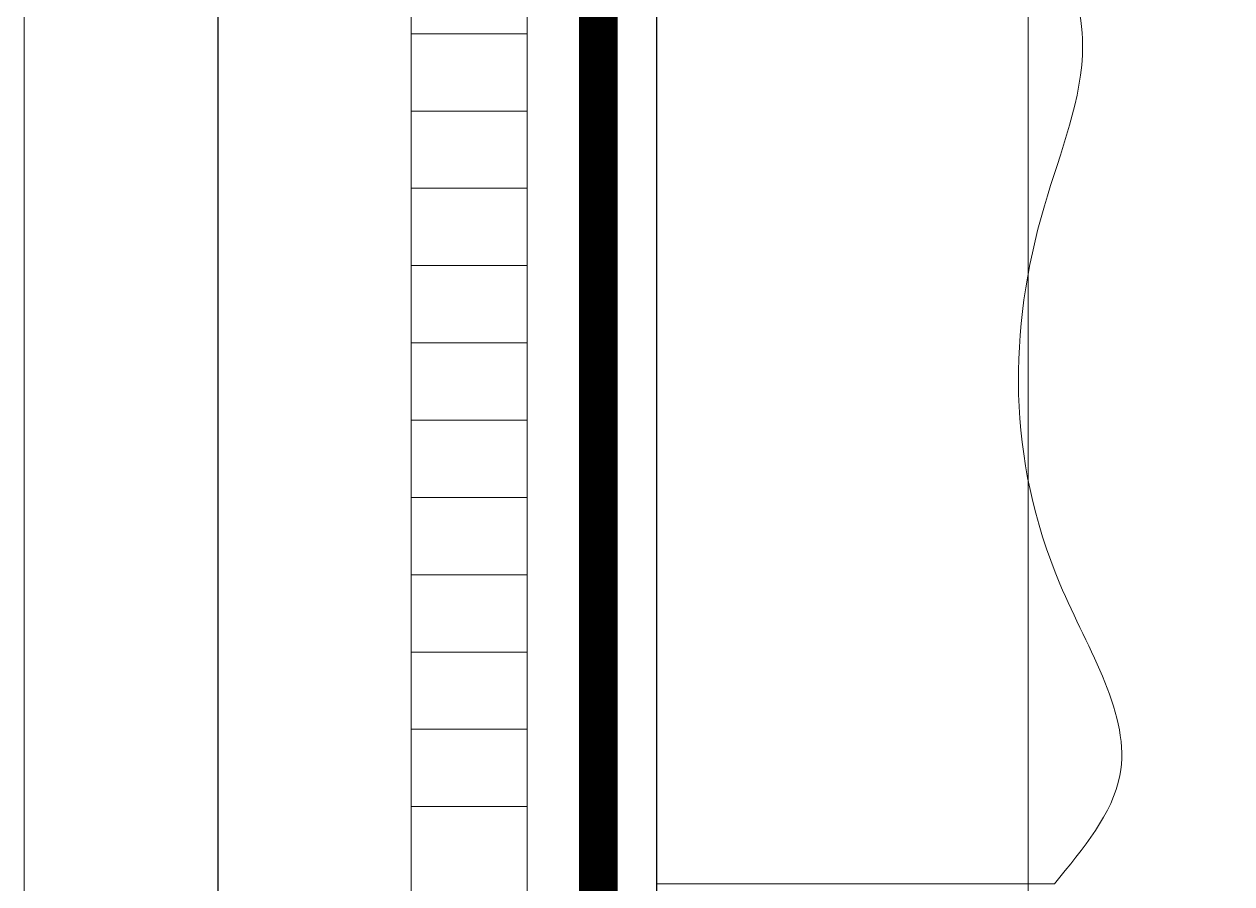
# Model space of a CAD drawing. Header units: centimetres. Extents: x -20963 to 233486, y -95276 to 159172.
# Drawn here: x 105516.59 to 105532.21, y 31730.99 to 31742.11 of the extents above; entities that cross this region are included whole.
import ezdxf

# ---------------------------------------------------------------- set-up
doc = ezdxf.new("R2010")
doc.units = ezdxf.units.CM
doc.header["$LTSCALE"] = 10
doc.header["$MEASUREMENT"] = 0
doc.linetypes.add('006 plans$0$$0$$0$DASHED2', pattern=[0.375, 0.25, -0.125])
doc.linetypes.add('DASHDOT2', pattern=[0.5, 0.25, -0.125, 0, -0.125])
for name, color, linetype in [('006 plans$0$$glazing$0$$WALL SECTION$0$External Wall Details$0$A-DETL-INSL', 8, 'Continuous'), ('006 plans$0$$glazing$0$isocab panels', 5, 'Continuous'), ('A-MA-DEMISE LINE', 10, 'DASHDOT2'), ('LP-DIMENSION_INT_100', 51, 'Continuous')]:
    doc.layers.add(name, color=color, linetype=linetype)
doc.layers.add('006 plans$0$A-DOOR', color=5, linetype='Continuous', lineweight=13)
doc.linetypes.add('006 plans$0$$glazing$0$$WALL SECTION$0$External Wall Details$0$BATTING', pattern='A,0.00254,-2.54,[134,ltypeshp.shx,S=2.54,R=0,X=-2.54,Y=0],-5.08,[134,ltypeshp.shx,S=2.54,R=180,X=2.54,Y=0],-2.54', length=10.16254)

# ---------------------------------------------------------------- blocks, each defined once
blk = doc.blocks.new('gfgf')
at = {"layer": '006 plans$0$$glazing$0$$WALL SECTION$0$External Wall Details$0$A-DETL-INSL', "linetype": '006 plans$0$$glazing$0$$WALL SECTION$0$External Wall Details$0$BATTING', "ltscale": 2.5}
blk.add_lwpolyline([(391362.03, 244854.99), (391256.43, 244854.99), (391256.43, 244604.99), (391254.45, 244604.68), (390493.07, 244604.89)], dxfattribs=at)
at = {"layer": '006 plans$0$$glazing$0$isocab panels'}
blk.add_line((391313.18, 244799.95), (391313.18, 244549.96), dxfattribs=at)
at = {"layer": '006 plans$0$A-DOOR'}
for p, q in [((391231.39, 244579.96), (391231.39, 244880.03)), ((391361.25, 244799.96), (391361.25, 244498.55)), ((391296.46, 244737.45), (391281.46, 244737.45)), ((391296.46, 244727.45), (391281.46, 244727.45)), ((391296.46, 244717.45), (391281.46, 244717.45)), ((391296.46, 244707.45), (391281.46, 244707.45)), ((391296.46, 244697.45), (391281.46, 244697.45)), ((391296.46, 244687.45), (391281.46, 244687.45)), ((391296.46, 244677.45), (391281.46, 244677.45)), ((391296.46, 244667.45), (391281.46, 244667.45)), ((391296.46, 244657.45), (391281.46, 244657.45)), ((391296.46, 244647.45), (391281.46, 244647.45)), ((391296.46, 244637.45), (391281.46, 244637.45)), ((391364.67, 244627.46), (391313.18, 244627.46))]:
    blk.add_line(p, q, dxfattribs=at)
for points in [[(391387.62, 244829.96), (391281.46, 244829.96), (391281.46, 244579.96)], [(391281.46, 244579.96), (391281.46, 244829.96)], [(391387.62, 244814.95), (391296.46, 244814.95), (391296.46, 244562.16), (390493.07, 244562.16)]]:
    blk.add_lwpolyline(points, dxfattribs=at)
at = {"layer": '006 plans$0$A-DOOR', "linetype": '006 plans$0$$0$$0$DASHED2', "ltscale": 100, "const_width": 5}
blk.add_lwpolyline([(391383.55, 244807.45), (391305.68, 244807.45), (391305.68, 244557.46), (390493.07, 244557.45)], dxfattribs=at)
at = {"layer": '006 plans$0$A-DOOR'}
blk.add_open_spline([(391364.67, 244627.46), (391368.43, 244632.03), (391378.16, 244643.85), (391358.46, 244673.63), (391358.71, 244706.36), (391372.01, 244737.74), (391356.8, 244765.16), (391359.6, 244787.06), (391361.25, 244799.96)], degree=3, knots=[0, 0, 0, 0, 16.37223, 42.345685, 91.298963, 112.674322, 139.356732, 177.611236, 177.611236, 177.611236, 177.611236], dxfattribs=at)
blk = doc.blocks.new('PLAN')
at = {"layer": 'A-MA-DEMISE LINE', "color": 4, "xscale": 0.1, "yscale": 0.1, "zscale": 0.1}
blk.add_blockref('gfgf', (62317.381, 7268.244, 0), dxfattribs=at)

msp = doc.modelspace()

# ---------------------------------------------------------------- block references
at = {"layer": 'LP-DIMENSION_INT_100', "color": 2}
msp.add_blockref('PLAN', (4076.067, 0), dxfattribs=at)

doc.saveas('drawing.dxf')
